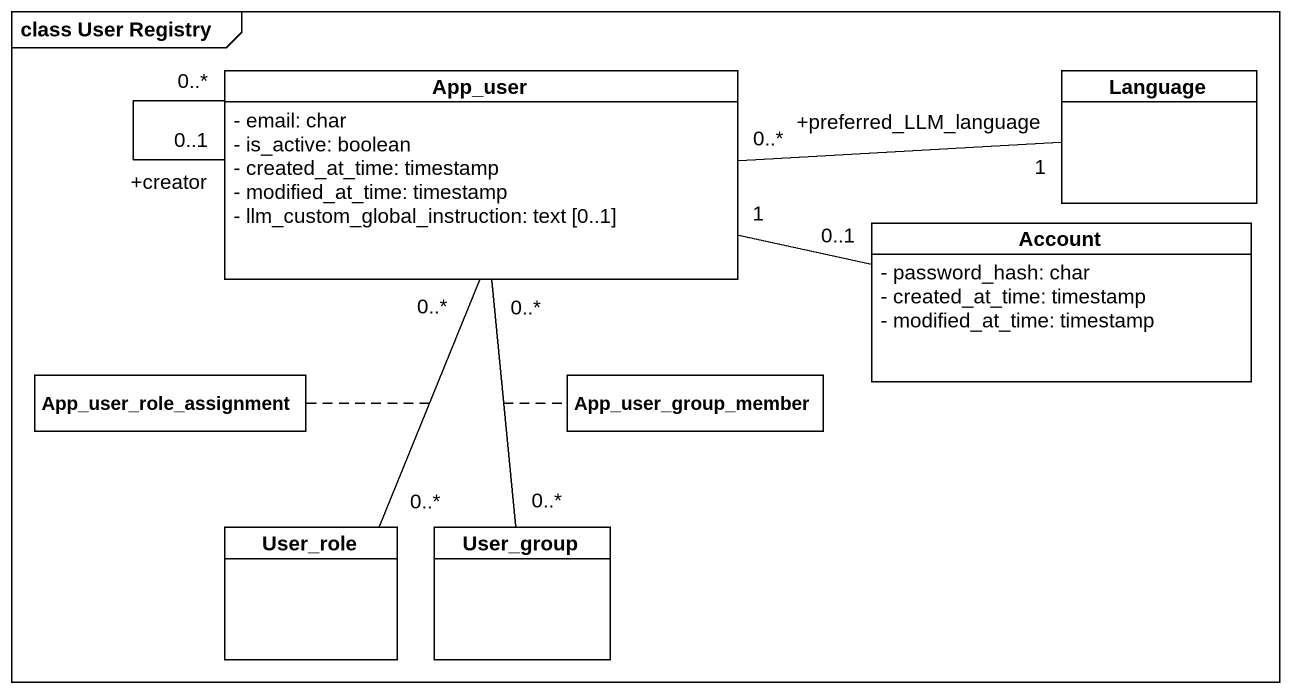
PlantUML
@startuml
mainframe class User Registry
hide circle
hide empty members
skinparam classAttributeIconSize 0
class App_user #FFFFFF {
  - email: char
  - is_active: boolean
  - created_at_time: timestamp
  - modified_at_time: timestamp
  - llm_custom_global_instruction: text [0..1]
}
class Language #FFFFFF
class Account #FFFFFF {
  - password_hash: char
  - created_at_time: timestamp
  - modified_at_time: timestamp
}
class App_user_role_assignment #FFFFFF
class App_user_group_member #FFFFFF
class User_role #FFFFFF
class User_group #FFFFFF
App_user "0..*" -- "+creator\n0..1" App_user
Language "+preferred_LLM_language\n1" -left- "0..*" App_user
Account "0..1" -left- "1" App_user
User_role "0..*" -up- "0..*" App_user
(User_role, App_user) .. App_user_role_assignment
User_group "0..*" -up- "0..*" App_user
(User_group, App_user) .. App_user_group_member
@enduml
